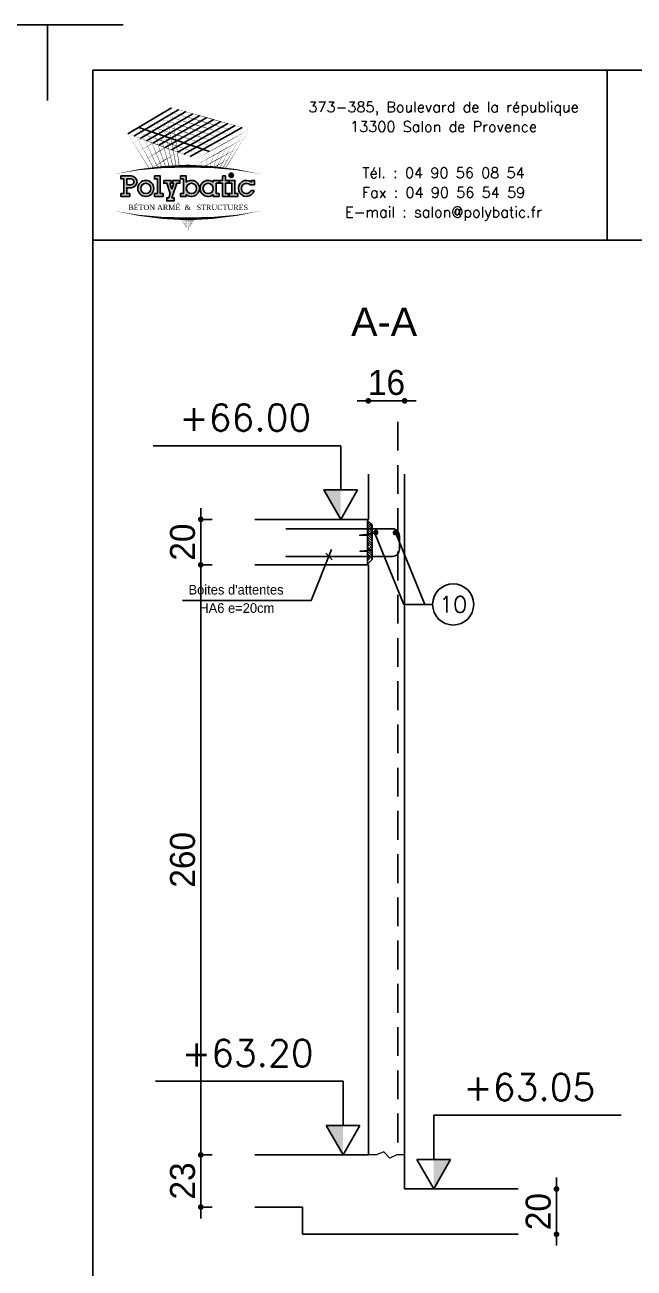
# Model space of a CAD drawing. Header units: metres. Extents: x -5618 to 118954, y -306 to 4637.
# Drawn here: x 39162 to 39431, y 1046 to 1594 of the extents above; entities that cross this region are included whole.
import ezdxf
from ezdxf.enums import TextEntityAlignment as Align

# ---------------------------------------------------------------- set-up
doc = ezdxf.new("R2010")
doc.units = ezdxf.units.M
doc.linetypes.add('CACHEX2', pattern=[19.05, 12.7, -6.35])
for name, color, linetype in [('COTATION', 1, 'Continuous'), ('GO-CARTOUCHE', 7, 'Continuous'), ('GO-FER-HA', 140, 'Continuous'), ('GO-TEXTE', 9, 'Continuous'), ('K_ENT_M_Building_V.76', 7, 'Continuous'), ('STR_COTATION', 1, 'Continuous'), ('STR_STA', 30, 'Continuous'), ('STR_VOI-POT', 6, 'Continuous')]:
    doc.layers.add(name, color=color, linetype=linetype)
doc.layers.add('Kofragna_forma', color=7, linetype='Continuous', lineweight=70)
doc.styles.add('GrDimensions', font='simplex.shx')
doc.styles.add('Lucida', font='LSANSI.TTF')
doc.styles.add('POLYBATIC', font='TIMES.TTF')
doc.styles.add('schéma', font='simplex.shx')
doc.styles.add('TEXTE', font='romans.shx')
doc.styles.add('TEXTEBA', font='ARIAL.TTF')
doc.dimstyles.new('COUPE-20', dxfattribs={"dimscale": 0.5, "dimtxt": 22, "dimasz": 5, "dimexe": 0.05, "dimexo": 0, "dimgap": 5, "dimtad": 1, "dimdec": 0, "dimdsep": 46, "dimtxsty": 'Standard', "dimblk1": 'DOT', "dimblk2": 'DOT', "dimsah": 1, "dimcen": 0, "dimdle": 150, "dimclrd": 1, "dimclre": 1, "dimclrt": 7, "dimadec": 0, "dimazin": 0, "dimtfac": 1, "dimtdec": 0, "dimtix": 1, "dimtmove": 2, "dimatfit": 3, "dimldrblk": 'DOT', "dimfxl": 0, "dimtvp": 1, "dimtolj": 1, "dimtzin": 0, "dimarcsym": 0})

# ---------------------------------------------------------------- blocks, each defined once
blk = doc.blocks.new('A$C492E529B')
h = blk.add_hatch(color=256)
h.paths.add_polyline_path([(-1.983, 0.1), (-2.083, 0.1), (-2.083, 0.3), (-1.933, 0.3, 1), (-1.933, 0.7), (-2.283, 0.7), (-2.283, 0.6), (-2.183, 0.6), (-2.183, 0.1), (-2.283, 0.1), (-2.283, 0), (-1.983, 0)])
h.paths.add_polyline_path([(-2.083, 0.4), (-2.083, 0.6), (-1.933, 0.6, -1), (-1.933, 0.4)], flags=16)
h = blk.add_hatch(color=256)
h.paths.add_polyline_path([(-1.158, 0.275, 1), (-1.708, 0.275, 1)])
h.paths.add_polyline_path([(-1.608, 0.275, -1), (-1.258, 0.275, -1)], flags=16)
for color, points in [(256, [(-0.938, 0.7), (-1.138, 0.7), (-1.138, 0.6), (-1.038, 0.6), (-1.038, 0.1), (-1.138, 0.1), (-1.138, 0), (-0.838, 0), (-0.838, 0.1), (-0.938, 0.1)]), (256, [(-0.367, 0.45), (-0.268, 0.45), (-0.268, 0.55), (-0.523, 0.55), (-0.523, 0.45), (-0.473, 0.45), (-0.543, 0.253), (-0.612, 0.45), (-0.562, 0.45), (-0.562, 0.55), (-0.818, 0.55), (-0.818, 0.45), (-0.718, 0.45), (-0.595, 0.101), (-0.648, -0.05), (-0.718, -0.05), (-0.718, -0.15), (-0.468, -0.15), (-0.468, -0.05), (-0.543, -0.05)]), (256, [(1.393, 0.55), (1.292, 0.55), (1.292, 0.7), (1.193, 0.7), (1.193, 0.55), (1.093, 0.55), (1.093, 0.45), (1.193, 0.45), (1.193, 0), (1.393, 0), (1.393, 0.1), (1.292, 0.1), (1.292, 0.45), (1.393, 0.45)]), (140, [(1.413, 0.725, 1), (1.563, 0.725, 1)]), (256, [(1.613, 0.55), (1.413, 0.55), (1.413, 0.45), (1.513, 0.45), (1.513, 0.1), (1.413, 0.1), (1.413, 0), (1.712, 0), (1.712, 0.1), (1.613, 0.1)]), (256, [(2.13, 0.4), (2.283, 0.4), (2.283, 0.55), (2.183, 0.55), (2.183, 0.487, 3.359496), (2.272, 0.2), (2.166, 0.2, -3.125802)])]:
    blk.add_hatch(color=color).paths.add_polyline_path(points)
h = blk.add_hatch(color=256)
h.paths.add_polyline_path([(-0.047, 0.487), (-0.047, 0.7), (-0.248, 0.7), (-0.248, 0.6), (-0.147, 0.6), (-0.147, 0.1), (-0.248, 0.1), (-0.248, 0), (-0.047, 0), (-0.047, 0.063, 2.12132)])
h.paths.add_polyline_path([(-0.047, 0.275, -1), (0.303, 0.275, -1)], flags=16)
h = blk.add_hatch(color=256)
h.paths.add_polyline_path([(1.073, 0.1), (0.973, 0.1), (0.973, 0.45), (1.073, 0.45), (1.073, 0.55), (0.873, 0.55), (0.873, 0.487, 2.12132), (0.873, 0.063), (0.873, 0), (1.073, 0)])
h.paths.add_polyline_path([(0.523, 0.275, -1), (0.873, 0.275, -1)], flags=16)
for p, q in [((-0.595, 0.101), (-0.718, 0.45)), ((-0.543, 0.253), (-0.612, 0.45)), ((-0.543, -0.05), (-0.367, 0.45)), ((-0.543, 0.253), (-0.473, 0.45)), ((0.873, 0.55), (0.873, 0.487)), ((1.073, 0.55), (0.873, 0.55)), ((0.973, 0.1), (0.973, 0.45)), ((0.973, 0.45), (1.073, 0.45)), ((1.073, 0.45), (1.073, 0.55)), ((-0.648, -0.05), (-0.595, 0.101)), ((0.873, 0.063), (0.873, 0)), ((1.073, 0.1), (0.973, 0.1)), ((1.073, 0), (1.073, 0.1)), ((2.166, 0.2), (2.272, 0.2)), ((0.873, 0), (1.073, 0))]:
    blk.add_line(p, q)
for points in [[(-2.283, 0.7), (-1.933, 0.7)], [(-2.283, 0.7), (-2.283, 0.6), (-2.183, 0.6), (-2.183, 0.1), (-2.283, 0.1), (-2.283, 0), (-1.983, 0), (-1.983, 0.1), (-2.083, 0.1), (-2.083, 0.3), (-1.933, 0.3)], [(-2.083, 0.4), (-2.083, 0.6), (-1.933, 0.6)], [(-1.138, 0.7), (-0.938, 0.7), (-0.938, 0.1), (-0.838, 0.1), (-0.838, 0), (-1.138, 0), (-1.138, 0.1), (-1.038, 0.1), (-1.038, 0.6), (-1.138, 0.6), (-1.138, 0.7)], [(-0.818, 0.55), (-0.562, 0.55)], [(-0.818, 0.55), (-0.818, 0.45), (-0.718, 0.45)], [(-0.612, 0.45), (-0.562, 0.45), (-0.562, 0.55)], [(-0.523, 0.55), (-0.268, 0.55), (-0.268, 0.45), (-0.367, 0.45)], [(-0.473, 0.45), (-0.523, 0.45), (-0.523, 0.55)], [(-0.248, 0.7), (-0.248, 0.6), (-0.147, 0.6), (-0.147, 0.1), (-0.248, 0.1), (-0.248, 0), (-0.047, 0), (-0.047, 0.063)], [(-0.047, 0.487), (-0.047, 0.7), (-0.248, 0.7)], [(1.093, 0.55), (1.193, 0.55), (1.193, 0.7), (1.292, 0.7), (1.292, 0.55), (1.393, 0.55), (1.393, 0.45), (1.292, 0.45), (1.292, 0.1), (1.393, 0.1), (1.393, 0), (1.193, 0), (1.193, 0.45), (1.093, 0.45)], [(1.093, 0.45), (1.093, 0.55)], [(1.413, 0.45), (1.413, 0.55), (1.613, 0.55), (1.613, 0.1), (1.712, 0.1), (1.712, 0), (1.413, 0), (1.413, 0.1), (1.513, 0.1), (1.513, 0.45), (1.413, 0.45)], [(2.183, 0.487), (2.183, 0.55), (2.283, 0.55), (2.283, 0.4), (2.13, 0.4)], [(-2.083, 0.4), (-1.933, 0.4)], [(-0.648, -0.05), (-0.718, -0.05), (-0.718, -0.15), (-0.468, -0.15), (-0.468, -0.05), (-0.543, -0.05)]]:
    blk.add_lwpolyline(points)
for centre, radius in [((-1.433, 0.275), 0.275), ((-1.433, 0.275), 0.175), ((0.128, 0.275), 0.175), ((0.698, 0.275), 0.175)]:
    blk.add_circle(centre, radius)
at = {"color": 140}
blk.add_circle((1.488, 0.725), 0.075, dxfattribs=at)
for centre, radius, start, end in [((-1.933, 0.5), 0.2, 270, 90), ((-1.933, 0.5), 0.1, 270, 90), ((0.128, 0.275), 0.275, 230.4788, 129.5212), ((0.698, 0.275), 0.275, 50.4788, 309.5212), ((2.008, 0.275), 0.275, 50.4788, 344.1734), ((2.008, 0.275), 0.175, 45.5847, 334.6231)]:
    blk.add_arc(centre, radius, start, end)
blk = doc.blocks.new('POLYBATIC')
at = {"color": 140}
for p, q in [((-0.43, 3.281), (-1.602, 2.578)), ((-1.435, 2.518), (-0.241, 3.228)), ((-1.268, 2.457), (-0.053, 3.175)), ((0.135, 3.121), (-1.101, 2.397)), ((-0.934, 2.337), (0.323, 3.068)), ((-0.767, 2.276), (0.511, 3.015)), ((-1.309, 2.754), (0.586, 2.109)), ((0.7, 2.962), (-0.6, 2.216)), ((-0.433, 2.156), (0.888, 2.908)), ((1.076, 2.855), (-0.266, 2.095)), ((-0.099, 2.035), (1.264, 2.802)), ((1.452, 2.749), (0.067, 1.974))]:
    blk.add_line(p, q, dxfattribs=at)
for points in [[(-1.016, 2.93, 0.0156, 0, 0), (-0.43, 3.281, 0, 0, 0)], [(-0.391, 2.983, 0, 0.0156, 0), (-0.923, 2.663, 0, 0, 0)], [(0.122, 2.71, 0.0156, 0, 0), (-0.869, 3.018, 0, 0, 0)], [(-0.491, 1.706, 0.0136, 0, 0), (-0.869, 3.018, 0, 0, 0)], [(-0.838, 2.873, 0.0156, 0, 0), (-0.241, 3.228, 0, 0, 0)], [(0.283, 2.803, 0.0156, 0, 0), (-0.723, 3.105, 0, 0, 0)], [(-0.398, 1.71, 0.014, 0, 0), (-0.723, 3.105, 0, 0, 0)], [(-0.661, 2.816, 0.0156, 0, 0), (-0.053, 3.175, 0, 0, 0)], [(0.444, 2.896, 0.0156, 0, 0), (-0.576, 3.193, 0, 0, 0)], [(-0.309, 1.714, 0.0145, 0, 0), (-0.576, 3.193, 0, 0, 0)], [(-0.483, 2.759, 0.0156, 0, 0), (0.135, 3.121, 0, 0, 0)], [(0.605, 2.988, 0.0156, 0, 0), (-0.43, 3.281, 0, 0, 0)], [(-0.225, 1.716, 0.0149, 0, 0), (-0.43, 3.281, 0, 0, 0)], [(-0.305, 2.702, 0.0156, 0, 0), (0.323, 3.068, 0, 0, 0)], [(-0.128, 2.646, 0.0156, 0, 0), (0.511, 3.015, 0, 0, 0)], [(1.641, 2.695, 0, 0.0156, 0), (0.605, 2.988, 0, 0, 0)], [(-1.602, 2.578, 0, 0.0156, 0), (-1.016, 2.93, 0, 0, 0)], [(-1.456, 2.344, 0, 0.0156, 0), (-0.923, 2.663, 0, 0, 0)], [(-0.522, 2.339, 0.0156, 0, 0), (-1.455, 2.666, 0, 0, 0)], [(-0.913, 1.673, 0.0116, 0, 0), (-1.455, 2.666, 0, 0, 0)], [(-1.435, 2.518, 0, 0.0156, 0), (-0.838, 2.873, 0, 0, 0)], [(-0.361, 2.432, 0.0156, 0, 0), (-1.309, 2.754, 0, 0, 0)], [(-0.8, 1.684, 0.0121, 0, 0), (-1.309, 2.754, 0, 0, 0)], [(-1.268, 2.457, 0, 0.0156, 0), (-0.661, 2.816, 0, 0, 0)], [(-0.2, 2.524, 0.0156, 0, 0), (-1.162, 2.842, 0, 0, 0)], [(-0.692, 1.693, 0.0126, 0, 0), (-1.162, 2.842, 0, 0, 0)], [(-1.101, 2.397, 0, 0.0156, 0), (-0.483, 2.759, 0, 0, 0)], [(-0.039, 2.617, 0.0156, 0, 0), (-1.016, 2.93, 0, 0, 0)], [(-0.589, 1.7, 0.0131, 0, 0), (-1.016, 2.93, 0, 0, 0)], [(-0.934, 2.337, 0, 0.0156, 0), (-0.305, 2.702, 0, 0, 0)], [(-0.352, 2.685, 0, 0.0156, 0), (-0.831, 2.397, 0, 0, 0)], [(0.05, 2.589, 0.0156, 0, 0), (0.7, 2.962, 0, 0, 0)], [(1.113, 2.402, 0, 0.0156, 0), (0.122, 2.71, 0, 0, 0)], [(0.227, 2.532, 0.0156, 0, 0), (0.888, 2.908, 0, 0, 0)], [(1.289, 2.5, 0, 0.0156, 0), (0.283, 2.803, 0, 0, 0)], [(0.405, 2.475, 0.0156, 0, 0), (1.076, 2.855, 0, 0, 0)], [(1.465, 2.598, 0, 0.0156, 0), (0.444, 2.896, 0, 0, 0)], [(0.582, 2.418, 0.0156, 0, 0), (1.264, 2.802, 0, 0, 0)], [(0.76, 2.362, 0.0156, 0, 0), (1.452, 2.749, 0, 0, 0)], [(0.937, 2.305, 0.0156, 0, 0), (1.641, 2.695, 0, 0, 0)], [(1.012, 1.663, 0.012, 0, 0), (1.641, 2.695, 0, 0, 0)], [(-0.684, 2.246, 0.0156, 0, 0), (-1.602, 2.578, 0, 0, 0)], [(-1.031, 1.66, 0.0111, 0, 0), (-1.602, 2.578, 0, 0, 0)], [(-1.31, 2.109, 0, 0.0156, 0), (-0.831, 2.397, 0, 0, 0)], [(-0.767, 2.276, 0, 0.0156, 0), (-0.128, 2.646, 0, 0, 0)], [(-0.312, 2.386, 0, 0.0156, 0), (-0.739, 2.131, 0, 0, 0)], [(-0.6, 2.216, 0, 0.0156, 0), (0.05, 2.589, 0, 0, 0)], [(0.41, 2.012, 0, 0.0156, 0), (-0.522, 2.339, 0, 0, 0)], [(-0.433, 2.156, 0, 0.0156, 0), (0.227, 2.532, 0, 0, 0)], [(0.586, 2.109, 0, 0.0156, 0), (-0.361, 2.432, 0, 0, 0)], [(-0.266, 2.095, 0, 0.0156, 0), (0.405, 2.475, 0, 0, 0)], [(0.762, 2.207, 0, 0.0156, 0), (-0.2, 2.524, 0, 0, 0)], [(-0.099, 2.035, 0, 0.0156, 0), (0.582, 2.418, 0, 0, 0)], [(0.937, 2.305, 0, 0.0156, 0), (-0.039, 2.617, 0, 0, 0)], [(0.067, 1.974, 0, 0.0156, 0), (0.76, 2.362, 0, 0, 0)], [(0.781, 1.685, 0.00933, 0, 0), (1.113, 2.402, 0, 0, 0)], [(0.852, 2.095, 0.0156, 0, 0), (1.491, 2.45, 0, 0, 0)], [(0.865, 1.678, 0.0103, 0, 0), (1.289, 2.5, 0, 0, 0)], [(0.942, 1.67, 0.0112, 0, 0), (1.465, 2.598, 0, 0, 0)], [(-1.165, 1.875, 0, 0.0156, 0), (-0.739, 2.131, 0, 0, 0)], [(0.234, 1.914, 0, 0.0156, 0), (-0.684, 2.246, 0, 0, 0)], [(-0.273, 2.088, 0, 0.0156, 0), (-0.646, 1.864, 0, 0, 0)], [(0.213, 1.74, 0, 0.0156, 0), (0.852, 2.095, 0, 0, 0)], [(0.234, 1.914, 0, 0.0156, 0), (0.937, 2.305, 0, 0, 0)], [(0.349, 1.712, 0.00465, 0, 0), (0.41, 2.012, 0, 0, 0)], [(0.474, 1.706, 0.00597, 0, 0), (0.586, 2.109, 0, 0, 0)], [(0.587, 1.7, 0.00718, 0, 0), (0.762, 2.207, 0, 0, 0)], [(0.689, 1.693, 0.0083, 0, 0), (0.937, 2.305, 0, 0, 0)], [(0.765, 1.884, 0.0156, 0, 0), (1.342, 2.205, 0, 0, 0)], [(-1.953, 1.508, 0, 0.0781, -0.053843), (0, 1.719, 0, 0, 0)], [(-1.019, 1.641, 0, 0.0156, 0), (-0.646, 1.864, 0, 0, 0)], [(-0.234, 1.79, 0, 0.00638, 0), (-0.365, 1.711, 0, 0.00638, 0)], [(1.953, 1.508, 0, 0.0781, 0.053843), (0, 1.719, 0, 0, 0)], [(0.21, 1.716, 0.00323, 0, 0), (0.234, 1.914, 0, 0, 0)], [(0.447, 1.708, 0.00693, 0.0156, 0), (0.767, 1.886, 0, 0, 0)], [(0.68, 1.675, 0.0156, 0, 0), (1.193, 1.96, 0, 0, 0)], [(0.96, 1.668, 0.00293, 0, 0), (1.044, 1.715, 0, 0, 0)], [(-1.953, 0.523, 0, 0.0781, 0.053843), (0, 0.312, 0, 0, 0)], [(1.953, 0.523, 0, 0.0781, -0.053843), (0, 0.312, 0, 0, 0)], [(0, 0, 0, 0.00381, 0), (-0.195, 0.315, 0, 0.00381, 0)], [(0, 0, 0, 0.00368, 0), (-0.171, 0.314, 0, 0.00368, 0)], [(0, 0, 0, 0.00356, 0), (-0.149, 0.314, 0, 0.00356, 0)], [(0, 0, 0, 0.00345, 0), (-0.128, 0.313, 0, 0.00345, 0)], [(0, 0, 0, 0.00334, 0), (-0.109, 0.313, 0, 0.00334, 0)], [(0, 0, 0, 0.00324, 0), (-0.09, 0.313, 0, 0.00324, 0)], [(0, 0, 0, 0.00315, 0), (-0.073, 0.313, 0, 0.00315, 0)], [(0, 0, 0, 0.00306, 0), (-0.056, 0.313, 0, 0.00306, 0)], [(0, 0, 0, 0.00306, 0), (-0.056, 0.313, 0, 0.00306, 0)], [(0, 0, 0, 0.00298, 0), (-0.041, 0.313, 0, 0.00298, 0)], [(0, 0, 0, 0.0051, 0), (0.038, 0.313, 0, 0.0051, 0)], [(0, 0, 0, 0.00425, 0), (0.127, 0.313, 0, 0.00425, 0)], [(0, 0, 0, 0.00408, 0), (0.145, 0.314, 0, 0.00408, 0)], [(0, 0, 0, 0.00392, 0), (0.162, 0.314, 0, 0.00392, 0)], [(0, 0, 0, 0.00378, 0), (0.177, 0.314, 0, 0.00378, 0)], [(0, 0, 0, 0.00365, 0), (0.191, 0.315, 0, 0.00365, 0)], [(0, 0, 0, 0.00486, 0), (0.064, 0.313, 0, 0.00486, 0)], [(0, 0, 0, 0.00464, 0), (0.087, 0.313, 0, 0.00464, 0)], [(0, 0, 0, 0.00443, 0), (0.108, 0.313, 0, 0.00443, 0)]]:
    blk.add_lwpolyline(points, format="xyseb", dxfattribs=at)
at = {"color": 5, "xscale": 0.78125, "yscale": 0.78125, "zscale": 0.78125}
blk.add_blockref('A$C492E529B', (0, 0.91), dxfattribs=at)
at = {"lineweight": 60, "style": 'POLYBATIC'}
for s, p in [('BÉTON ARMÉ', (-1.587, 0.547)), ('STRUCTURES', (0.24, 0.547))]:
    blk.add_text(s, height=0.1406, dxfattribs=at).set_placement(p)
at = {"color": 140, "style": 'POLYBATIC'}
blk.add_text('&', height=0.141, dxfattribs=at).set_placement((0, 0.547), align=Align.CENTER)
blk = doc.blocks.new('_DOT')
at = {"color": 0, "linetype": 'ByBlock'}
blk.add_line((-0.5, 0), (-1, 0), dxfattribs=at)
at = {"color": 0, "linetype": 'ByBlock', "const_width": 0.5}
blk.add_lwpolyline([(-0.25, 0, 1), (0.25, 0, 1)], format="xyb", close=True, dxfattribs=at)
blk = doc.blocks.new('*D982')
at = {"layer": 'COTATION', "color": 1, "lineweight": -2, "ltscale": 4.5}
for p, q in [((39244.93, 1095.79), (39239.9, 1095.79)), ((39239.93, 1098.29), (39239.93, 1100.79)), ((39239.93, 1072.79), (39239.93, 1095.79)), ((39244.93, 1072.79), (39239.9, 1072.79)), ((39239.93, 1070.29), (39239.93, 1067.79))]:
    blk.add_line(p, q, dxfattribs=at)
at = {"layer": 'DEFPOINTS', "color": 0, "lineweight": -3, "ltscale": 4.5}
for p in [(39239.93, 1095.79), (39263.77, 1095.79), (39263.77, 1072.79)]:
    blk.add_point(p, dxfattribs=at)
at = {"layer": 'COTATION', "color": 1, "lineweight": -2, "ltscale": 4.5, "xscale": 2.5, "yscale": 2.5, "zscale": 2.5}
for p, rotation in [((39239.93, 1095.79), 270), ((39239.93, 1072.79), 90)]:
    blk.add_blockref('_DOT', p, dxfattribs=dict(at, rotation=rotation))
at = {"layer": 'COTATION', "color": 7, "lineweight": -3, "ltscale": 4.5, "insert": (39231.93, 1084.29), "char_height": 11, "attachment_point": 5, "rotation": 90}
blk.add_mtext('\\A1;23', dxfattribs=at)
blk = doc.blocks.new('*D983')
at = {"layer": 'COTATION', "color": 1, "lineweight": -2, "ltscale": 4.5}
for p, q in [((39244.93, 1355.79), (39239.9, 1355.79)), ((39239.93, 1098.29), (39239.93, 1353.29)), ((39244.93, 1095.79), (39239.9, 1095.79))]:
    blk.add_line(p, q, dxfattribs=at)
at = {"layer": 'DEFPOINTS', "color": 0, "lineweight": -3, "ltscale": 4.5}
for p in [(39239.93, 1355.79), (39263.77, 1355.79), (39263.77, 1095.79)]:
    blk.add_point(p, dxfattribs=at)
at = {"layer": 'COTATION', "color": 1, "lineweight": -2, "ltscale": 4.5, "xscale": 2.5, "yscale": 2.5, "zscale": 2.5}
for p, rotation in [((39239.93, 1355.79), 90), ((39239.93, 1095.79), 270)]:
    blk.add_blockref('_DOT', p, dxfattribs=dict(at, rotation=rotation))
at = {"layer": 'COTATION', "color": 7, "lineweight": -3, "ltscale": 4.5, "insert": (39231.93, 1225.79), "char_height": 11, "attachment_point": 5, "rotation": 90}
blk.add_mtext('\\A1;260', dxfattribs=at)
blk = doc.blocks.new('*D984')
at = {"layer": 'COTATION', "color": 1, "lineweight": -2, "ltscale": 4.5}
for p, q in [((39239.93, 1378.29), (39239.93, 1380.79)), ((39244.93, 1375.79), (39239.9, 1375.79)), ((39239.93, 1355.79), (39239.93, 1375.79)), ((39244.93, 1355.79), (39239.9, 1355.79)), ((39239.93, 1353.29), (39239.93, 1350.79))]:
    blk.add_line(p, q, dxfattribs=at)
at = {"layer": 'DEFPOINTS', "color": 0, "lineweight": -3, "ltscale": 4.5}
for p in [(39239.93, 1375.79), (39263.77, 1375.79), (39263.77, 1355.79)]:
    blk.add_point(p, dxfattribs=at)
at = {"layer": 'COTATION', "color": 1, "lineweight": -2, "ltscale": 4.5, "xscale": 2.5, "yscale": 2.5, "zscale": 2.5}
for p, rotation in [((39239.93, 1375.79), 270), ((39239.93, 1355.79), 90)]:
    blk.add_blockref('_DOT', p, dxfattribs=dict(at, rotation=rotation))
at = {"layer": 'COTATION', "color": 7, "lineweight": -3, "ltscale": 4.5, "insert": (39231.93, 1365.79), "char_height": 11, "attachment_point": 5, "rotation": 90}
blk.add_mtext('\\A1;20', dxfattribs=at)
blk = doc.blocks.new('*D985')
at = {"layer": 'DEFPOINTS', "color": 0, "lineweight": -3, "ltscale": 4.5}
for p in [(39313.77, 1428.07), (39313.77, 1395.79, 187.69), (39329.77, 1395.79, 187.69)]:
    blk.add_point(p, dxfattribs=at)
at = {"layer": 'STR_COTATION', "color": 1, "lineweight": -2, "ltscale": 4.5}
for p, q in [((39311.27, 1428.07), (39308.77, 1428.07)), ((39313.77, 1428.08), (39313.77, 1428.09)), ((39329.77, 1428.07), (39313.77, 1428.07)), ((39329.77, 1428.08), (39329.77, 1428.09)), ((39332.27, 1428.07), (39334.77, 1428.07))]:
    blk.add_line(p, q, dxfattribs=at)
at = {"layer": 'STR_COTATION', "color": 1, "lineweight": -2, "ltscale": 4.5, "xscale": 2.5, "yscale": 2.5, "zscale": 2.5}
blk.add_blockref('_DOT', (39313.77, 1428.07), dxfattribs=at)
at = {"layer": 'STR_COTATION', "color": 1, "lineweight": -2, "ltscale": 4.5, "xscale": 2.5, "yscale": 2.5, "zscale": 2.5, "rotation": 180}
blk.add_blockref('_DOT', (39329.77, 1428.07), dxfattribs=at)
at = {"layer": 'STR_COTATION', "color": 7, "lineweight": -3, "ltscale": 4.5, "insert": (39321.77, 1436.07), "char_height": 11, "attachment_point": 5}
blk.add_mtext('\\A1;16', dxfattribs=at)
blk = doc.blocks.new('*D986')
at = {"layer": 'DEFPOINTS', "color": 0, "lineweight": -3, "ltscale": 4.5}
for p in [(39379.77, 1080.79, 187.69), (39396.68, 1080.79), (39377.8, 1060.79, 187.69)]:
    blk.add_point(p, dxfattribs=at)
at = {"layer": 'STR_COTATION', "color": 1, "lineweight": -2, "ltscale": 4.5}
for p, q in [((39396.68, 1083.29), (39396.68, 1085.79)), ((39396.68, 1060.79), (39396.68, 1080.79)), ((39396.7, 1080.79), (39396.71, 1080.79)), ((39396.68, 1058.29), (39396.68, 1055.79)), ((39396.7, 1060.79), (39396.71, 1060.79))]:
    blk.add_line(p, q, dxfattribs=at)
at = {"layer": 'STR_COTATION', "color": 1, "lineweight": -2, "ltscale": 4.5, "xscale": 2.5, "yscale": 2.5, "zscale": 2.5}
for p, rotation in [((39396.68, 1080.79), 270), ((39396.68, 1060.79), 90)]:
    blk.add_blockref('_DOT', p, dxfattribs=dict(at, rotation=rotation))
at = {"layer": 'STR_COTATION', "color": 7, "lineweight": -3, "ltscale": 4.5, "insert": (39388.68, 1070.79), "char_height": 11, "attachment_point": 5, "rotation": 90}
blk.add_mtext('\\A1;20', dxfattribs=at)
blk = doc.blocks.new('stab')
at = {"layer": 'STR_STA'}
h = blk.add_hatch(dxfattribs=at)
h.set_pattern_fill('ANSI31', color=9, scale=6.075, angle=-540, style=0)
h.set_pattern_definition([(315, (-54992.6584, 395894.73794), (-0.536959212, -0.536959212), [])])
h.paths.add_polyline_path([(8.55, 0), (6.53, -2.03), (4.9, -2.03), (4.9, 0)])
h.paths.add_polyline_path([(4.9, 0), (4.9, -2.03), (1.75, -2.03), (1.95, 0)])
h.paths.add_polyline_path([(1.41, 0), (1.73, -2.03), (-8.03, -2.03), (-7.82, 0)])
h.paths.add_polyline_path([(-8.11, -1.56), (-9.67, 0), (-8.25, 0)])
at = {"layer": 'STR_STA', "color": 1}
blk.add_lwpolyline([(-5.93, 36.01), (-5.93, 0.57), (-5.93, -11.07, 0.414214), (-2.89, -14.1), (3.18, -14.1, 0.414214), (6.22, -11.07), (6.22, 36.01)], format="xyb", dxfattribs=at)
blk.add_lwpolyline([(-7.65, -2.03), (-9.67, 0), (9.67, 0), (7.65, -2.03)], close=True, dxfattribs=at)
blk.add_lwpolyline([(-3.88, 0), (-3.68, -2.22), (-3.09, 3.47), (-3.09, 0), (3.09, 0), (3.42, -2.09), (3.94, 3.21), (3.94, 0)], dxfattribs=at)
at = {"layer": 'STR_STA', "color": 6, "linetype": 'Continuous', "const_width": 1.2}
for points in [[(-3.75, -3.69, -1), (-4.95, -3.69, -1)], [(-3.64, -12.3, -1), (-4.84, -12.3, -1)]]:
    blk.add_lwpolyline(points, format="xyb", close=True, dxfattribs=at)

msp = doc.modelspace()

# ---------------------------------------------------------------- linework, layer by layer
at = {"color": 7, "linetype": 'Continuous', "lineweight": -3}
for p, q in [((39308.94, 1388.79, 93.84), (39294.19, 1388.79, 93.84)), ((39301.57, 1375.79, 93.84), (39294.19, 1388.79, 93.84)), ((39308.94, 1388.79, 93.84), (39294.19, 1388.79, 93.84)), ((39301.57, 1375.79, 93.84), (39294.19, 1388.79, 93.84)), ((39301.57, 1375.79, 93.84), (39308.94, 1388.79, 93.84)), ((39301.57, 1375.79, 93.84), (39308.94, 1388.79, 93.84)), ((39310, 1108.79, 93.84), (39295.25, 1108.79, 93.84)), ((39302.63, 1095.79, 93.84), (39295.25, 1108.79, 93.84)), ((39310, 1108.79, 93.84), (39295.25, 1108.79, 93.84)), ((39302.63, 1095.79, 93.84), (39295.25, 1108.79, 93.84)), ((39302.63, 1095.79, 93.84), (39310, 1108.79, 93.84)), ((39302.63, 1095.79, 93.84), (39310, 1108.79, 93.84)), ((39335.19, 1093.79, 93.84), (39349.94, 1093.79, 93.84)), ((39342.57, 1080.79, 93.84), (39335.19, 1093.79, 93.84)), ((39335.19, 1093.79, 93.84), (39349.94, 1093.79, 93.84)), ((39342.57, 1080.79, 93.84), (39335.19, 1093.79, 93.84)), ((39342.57, 1080.79, 93.84), (39349.94, 1093.79, 93.84)), ((39342.57, 1080.79, 93.84), (39349.94, 1093.79, 93.84))]:
    msp.add_line(p, q, dxfattribs=at)
for points in [[(39139.05, 1593.71), (39172.38, 1593.71), (39172.38, 1560.38)], [(39172.38, 1560.38), (39172.38, 1593.71), (39205.71, 1593.71)], [(39419.03, 1573.71), (39419.03, 1498.77)], [(40552.24, 1498.77), (39192.38, 1498.77)]]:
    msp.add_lwpolyline(points)
msp.add_lwpolyline([(39192.38, 1573.71), (39192.38, 623.81), (40552.24, 623.81), (40552.24, 1573.71)], close=True)
at = {"lineweight": 18, "elevation": 93.84}
msp.add_lwpolyline([(39329.77, 1095.79), (39326.31, 1095.79), (39323.28, 1094.36), (39320.54, 1097.13), (39317.38, 1095.79), (39313.77, 1095.79)], dxfattribs=at)
at = {"color": 7, "linetype": 'Continuous', "lineweight": -3}
for points in [[(39294.19, 1388.79, 93.84), (39301.57, 1375.79, 93.84), (39301.57, 1388.76, 93.84)], [(39294.19, 1388.79, 93.84), (39301.57, 1375.79, 93.84), (39301.57, 1388.76, 93.84)], [(39295.25, 1108.79, 93.84), (39302.63, 1095.79, 93.84), (39302.63, 1108.75, 93.84)], [(39295.25, 1108.79, 93.84), (39302.63, 1095.79, 93.84), (39302.63, 1108.75, 93.84)], [(39349.94, 1093.79, 93.84), (39342.57, 1080.79, 93.84), (39342.57, 1093.75, 93.84)], [(39349.94, 1093.79, 93.84), (39342.57, 1080.79, 93.84), (39342.57, 1093.75, 93.84)]]:
    msp.add_solid(points, dxfattribs=at)
at = {"layer": 'GO-CARTOUCHE', "color": 2, "ltscale": 3}
msp.add_line((39294.96, 1360.99, 93.84), (39297.77, 1358.01, 93.84), dxfattribs=at)
at = {"layer": 'GO-CARTOUCHE', "color": 2, "ltscale": 3, "elevation": 93.84}
msp.add_lwpolyline([(39297.56, 1362.49), (39288.6, 1340.08), (39231.9, 1340.08)], dxfattribs=at)
at = {"layer": 'GO-FER-HA', "elevation": 93.84}
for points in [[(39316.47, 1369.96), (39329.35, 1338.32), (39342.09, 1338.32)], [(39325.8, 1369.96), (39338.68, 1338.32), (39342.09, 1338.32)]]:
    msp.add_lwpolyline(points, dxfattribs=at)
at = {"layer": 'GO-FER-HA'}
msp.add_circle((39351.15, 1338.32, 93.84), 9.06, dxfattribs=at)
at = {"layer": 'K_ENT_M_Building_V.76', "color": 30, "linetype": 'Continuous', "lineweight": -3}
for p, q in [((39295.07, 1408.29, 93.84), (39218.93, 1408.29, 93.84)), ((39295.07, 1408.29, 93.84), (39218.93, 1408.29, 93.84)), ((39301.57, 1408.29, 93.84), (39295.07, 1408.29, 93.84)), ((39301.57, 1408.29, 93.84), (39295.07, 1408.29, 93.84)), ((39301.57, 1388.79, 93.84), (39301.57, 1408.29, 93.84)), ((39301.57, 1388.79, 93.84), (39301.57, 1408.29, 93.84)), ((39296.13, 1128.29, 93.84), (39219.98, 1128.29, 93.84)), ((39296.13, 1128.29, 93.84), (39219.98, 1128.29, 93.84)), ((39302.63, 1128.29, 93.84), (39296.13, 1128.29, 93.84)), ((39302.63, 1128.29, 93.84), (39296.13, 1128.29, 93.84)), ((39302.63, 1108.79, 93.84), (39302.63, 1128.29, 93.84)), ((39302.63, 1108.79, 93.84), (39302.63, 1128.29, 93.84)), ((39342.57, 1093.79, 93.84), (39342.57, 1113.29, 93.84)), ((39342.57, 1113.29, 93.84), (39349.07, 1113.29, 93.84)), ((39342.57, 1093.79, 93.84), (39342.57, 1113.29, 93.84)), ((39342.57, 1113.29, 93.84), (39349.07, 1113.29, 93.84)), ((39349.07, 1113.29, 93.84), (39425.21, 1113.29, 93.84)), ((39349.07, 1113.29, 93.84), (39425.21, 1113.29, 93.84))]:
    msp.add_line(p, q, dxfattribs=at)
at = {"layer": 'Kofragna_forma', "color": 4, "lineweight": -3}
for p, q in [((39313.77, 1375.79, 93.84), (39313.77, 1395.79, 93.84)), ((39329.77, 1395.79, 93.84), (39329.77, 1355.79, 93.84)), ((39263.77, 1375.79, 93.84), (39313.77, 1375.79, 93.84)), ((39313.77, 1355.79, 93.84), (39263.77, 1355.79, 93.84)), ((39313.77, 1095.79, 93.84), (39313.77, 1355.79, 93.84)), ((39329.77, 1355.79, 93.84), (39329.77, 1080.79, 93.84)), ((39313.77, 1095.79, 93.84), (39263.77, 1095.79, 93.84)), ((39379.77, 1080.79, 93.84), (39329.77, 1080.79, 93.84)), ((39284.77, 1072.79, 93.84), (39263.77, 1072.79, 93.84)), ((39284.77, 1060.79, 93.84), (39284.77, 1072.79, 93.84)), ((39379.77, 1060.79, 93.84), (39284.77, 1060.79, 93.84))]:
    msp.add_line(p, q, dxfattribs=at)
at = {"layer": 'STR_VOI-POT', "color": 1, "linetype": 'CACHEX2', "elevation": 93.84}
msp.add_lwpolyline([(39326.77, 1418.79), (39326.77, 1095.79)], dxfattribs=at)

# ---------------------------------------------------------------- block references
at = {"xscale": 16.49835000000894, "yscale": 16.49834999989253, "zscale": 16.49835000000003}
msp.add_blockref('POLYBATIC', (39234.15, 1503.09), dxfattribs=at)
at = {"layer": 'STR_STA', "xscale": -1, "zscale": 0.001000000000004775, "rotation": 90}
msp.add_blockref('stab', (39313.35, 1365.72, 93.84), dxfattribs=at)

# ---------------------------------------------------------------- texts
at = {"style": 'schéma'}
for s, p in [('373-385, Boulevard de la république', (39346.91, 1555.18)), ('13300 Salon de Provence', (39346.91, 1546.55)), ('Tél. : 04 90 56 08 54', (39346.91, 1526.16)), ('Fax : 04 90 56 54 59', (39346.91, 1517.53)), ('E-mail : salon@polybatic.fr', (39346.91, 1508.9))]:
    msp.add_text(s, height=4.6662, dxfattribs=at).set_placement(p, align=Align.CENTER)
at = {"layer": 'GO-FER-HA', "style": 'TEXTE'}
msp.add_text('10', height=7.2, dxfattribs=at).set_placement((39351.15, 1338.32, 93.84), align=Align.MIDDLE_CENTER)
at = {"layer": 'GO-TEXTE', "style": 'TEXTEBA'}
msp.add_text('A-A', height=12.497, dxfattribs=at).set_placement((39306.17, 1456.62, 93.84))
at = {"layer": 'GO-TEXTE', "linetype": 'Continuous', "style": 'Lucida'}
for s, p in [("Boites d'attentes", (39234.5, 1342.7, 93.84)), ('HA6 e=20cm', (39239.26, 1334.62, 93.84))]:
    msp.add_text(s, height=4.256, rotation=0.0018, dxfattribs=at).set_placement(p)
at = {"layer": 'K_ENT_M_Building_V.76', "color": 0, "linetype": 'Continuous', "lineweight": -3, "char_height": 11.7, "style": 'GrDimensions'}
for s, insert, attachment_point in [('+66.00', (39288.57, 1414.79, 93.84), 9), ('\\A1;+63.20', (39289.63, 1134.79, 93.84), 9), ('\\A1;+63.05', (39355.57, 1119.79, 93.84), 7)]:
    msp.add_mtext(s, dxfattribs=dict(at, insert=insert, attachment_point=attachment_point))

# ---------------------------------------------------------------- dimensions: what is measured, and where the dimension line sits
at = {"layer": 'COTATION', "lineweight": -3, "ltscale": 4.5}
for base, p1, p2, picture, middle in [((39239.93, 1375.79), (39263.77, 1355.79), (39263.77, 1375.79), '*D984', (39231.93, 1365.79)), ((39239.93, 1355.79), (39263.77, 1095.79), (39263.77, 1355.79), '*D983', (39231.93, 1225.79)), ((39239.93, 1095.79), (39263.77, 1072.79), (39263.77, 1095.79), '*D982', (39231.93, 1084.29))]:
    dim = msp.add_linear_dim(base=base, p1=p1, p2=p2, angle=90, dimstyle='COUPE-20', dxfattribs=at)
    dim.commit()
    dim.dimension.update_dxf_attribs({"geometry": picture, "text_midpoint": middle})
at = {"layer": 'STR_COTATION', "lineweight": -3, "ltscale": 4.5}
for base, p1, p2, angle, picture, middle in [((39313.77, 1428.07, -93.84), (39329.77, 1395.79, 93.84), (39313.77, 1395.79, 93.84), 180, '*D985', (39321.77, 1436.07, -93.84)), ((39396.68, 1080.79, -93.84), (39377.8, 1060.79, 93.84), (39379.77, 1080.79, 93.84), 90, '*D986', (39388.68, 1070.79, -93.84))]:
    dim = msp.add_linear_dim(base=base, p1=p1, p2=p2, angle=angle, dimstyle='COUPE-20', override={"dimfxl": 0.1}, dxfattribs=at)
    dim.commit()
    dim.dimension.update_dxf_attribs({"geometry": picture, "text_midpoint": middle})

doc.saveas('drawing.dxf')
